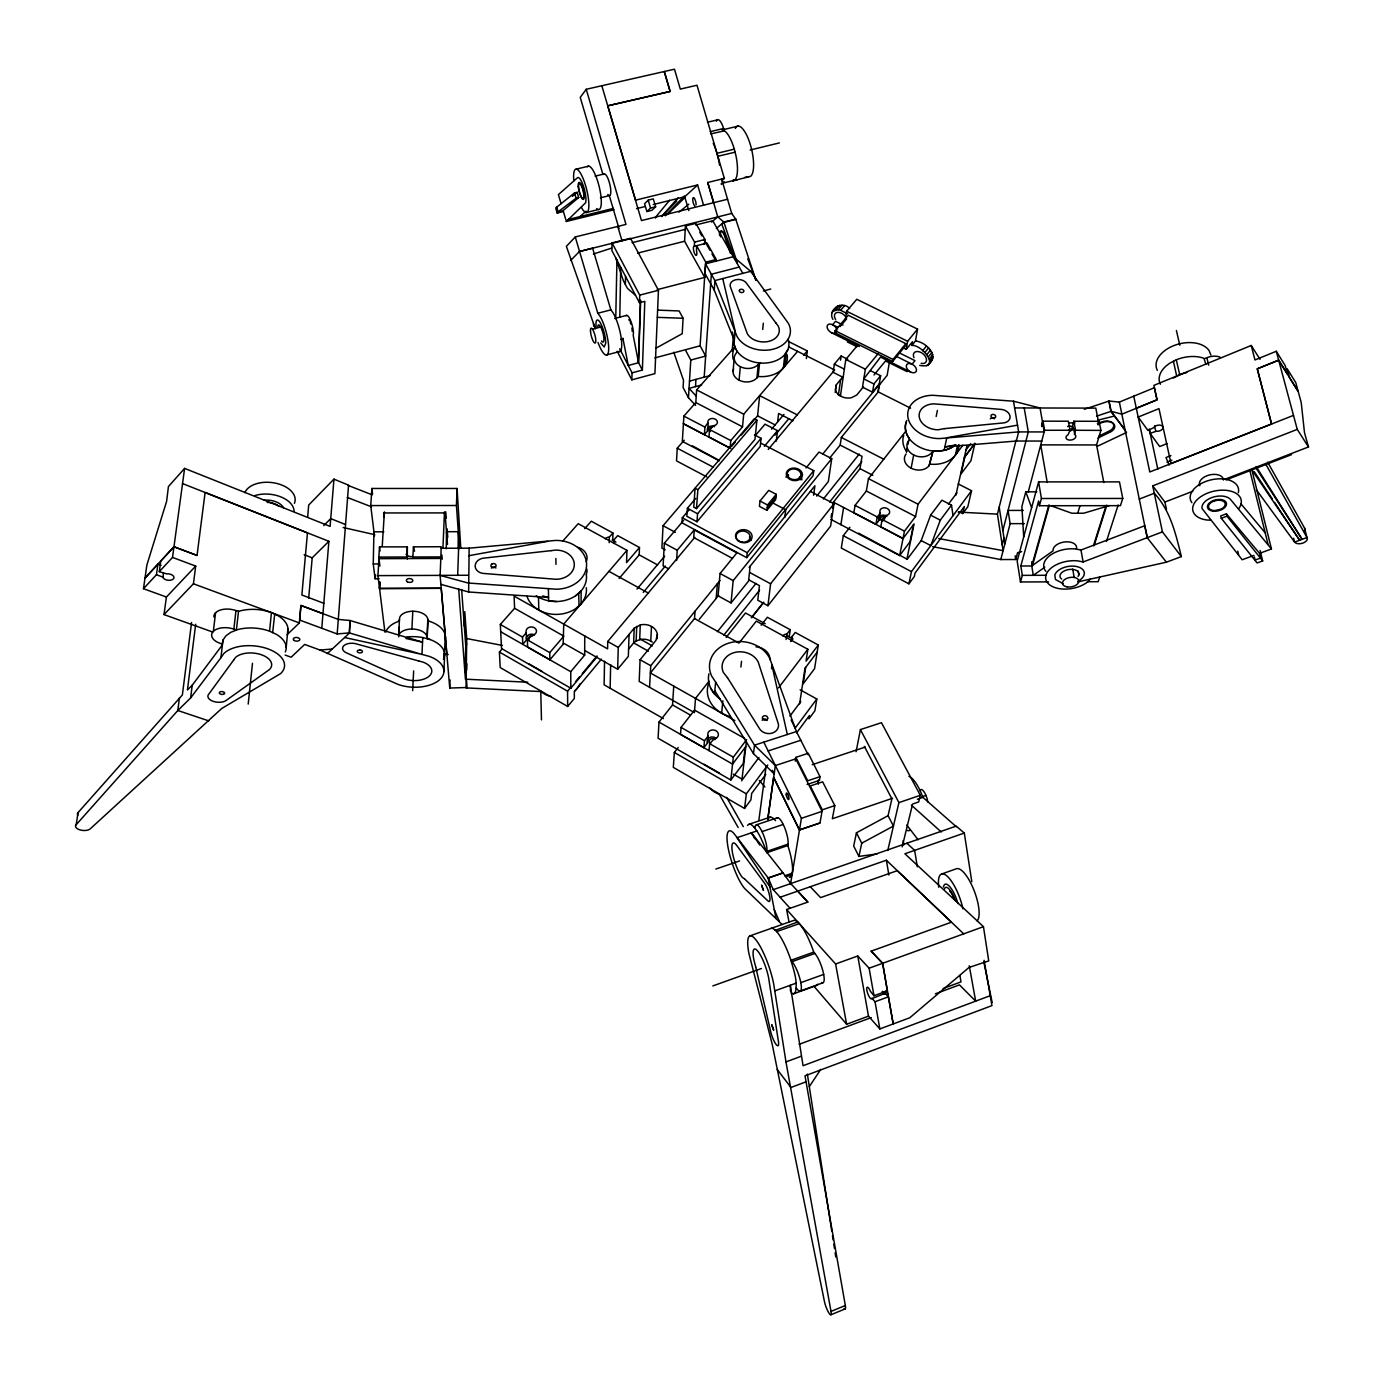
<?xml version="1.0" encoding="UTF-8"?>
<svg xmlns="http://www.w3.org/2000/svg" width="1384" height="1384" viewBox="0 0 1384 1384"><rect width="100%" height="100%" fill="white"/><g stroke="black" fill="none" stroke-linecap="round" stroke-linejoin="round"><path stroke-width="1.5" d="M578.685 593.079L579.048 606.192M527.044 596.366A30.171 24.237 -0.9 0 0 575.761 608.562L581.09 603.839L581.124 590.916L575.761 595.674M694.768 537.39L607.732 641.501L607.593 648.854L514.104 596.106L514.588 608.285L500.333 624.461L501.527 648.542L570.831 688.229L570.744 671.69L584.671 655.116L584.74 635.931M458.104 548.756L458.294 531.681L446.496 531.698L446.271 548.791M612.039 242.909L611.901 250.608L639.46 302.75L644.806 301.366L642.366 370.064L632.056 372.832L631.831 379.856L654.909 373.628L658.455 290.277L630.498 238.29L612.039 242.909L639.719 295.121L639.46 302.75M604.548 661.241L604.116 684.821L663.403 718.59M609.219 542.701L609.323 537.148L612.922 533.013L591.297 521.214L584.74 528.653M615.742 318.597L616.953 259.794M379.043 578.737L375.099 578.754L373.248 563.945L373.94 531.819L383.835 531.802M612.766 540.4L612.922 533.013M610.136 688.246L610.655 664.683M613.994 543.445L614.081 539.76L617.679 535.608L639.477 547.51L639.2 554.898L619.115 578.495M619.807 317.472L620.724 267.631M625.343 284.429L625.551 276.437M584.688 650.48L617.662 669.25L618.25 647.452L634.183 628.215L640.273 624.962A13.183 10.778 2.2 0 1 649.805 625.603L653.11 627.436A13.183 10.778 2.2 0 1 657.365 634.495L657.158 638.681M562.7 541.196L578.201 523.688L626.952 550.348L626.571 562.631L639.477 547.51M464.315 626.087L464.782 611.624L466.719 638.543L466.062 687.9L540.694 691.55L545.452 694.543A23.926 19.791 -1.6 0 0 551.247 696.498M464.92 672.399L466.218 631.675M440.752 556.922L412.899 556.991L413.418 546.87L441.185 546.732L440.821 558.444L378.991 558.669L377.918 575.623L440.112 575.381L468.034 583.01L556.403 589.221A30.656 24.393 -0.7 0 0 586.591 564.343A30.656 24.393 -0.7 0 0 555.538 540.435L469.141 548.168L468.64 591.989L548.548 597.456A30.483 24.341 -0.8 0 1 542.874 595.847M466.633 670.15L466.841 663.801M629.08 634.46L628.353 656.345L617.662 669.25M638.37 362.331L640.429 300.363M640.654 300.38L638.56 362.729L642.366 370.064M440.821 558.444L440.112 575.381L457.672 575.294L458.623 548.185M696.066 204.918L696.083 204.33A4.498 1.332 76.3 0 0 694.318 198.293A4.498 1.332 76.3 0 0 692.744 199.694A4.498 1.332 76.3 0 0 694.509 205.732L694.785 206.043M459.505 548.652L456.426 505.506L457.066 488.466L371.898 488.466L370.739 505.575L374.476 536.075M466.079 687.537L449.748 688.038L440.112 575.381M634.183 628.215L633.647 642.903L628.578 649.113M443.935 671.569L444.61 654.805M449.748 688.038L450.059 679.959M648.387 651.172L633.595 642.868L636.156 641.052L636.726 626.346M444.299 655.601L445.302 635.948A29.998 17.023 2.4 0 0 428.953 621.139L427.829 619.375A14.203 8.148 2.5 0 0 412.813 611.244A14.203 8.148 2.5 0 0 399.492 619.513L398.609 635.308M636.156 641.052L639.685 639.668L640.273 624.962M657.365 634.495L655.964 640.377L640.083 659.736L639.2 681.43L694.387 712.604L695.512 698.384L709.041 681.205M442.932 548.375L444.472 511.855M443.399 659.13A30.171 16.919 2.3 0 0 428.123 638.872L427.016 637.124L427.829 619.375M427.154 638.664L427.985 620.914M406.983 636.986A30.171 16.919 2.3 0 1 422.76 637.54L421.964 654.407L429.282 656.379A30.344 16.833 2.2 0 1 439.697 679.665A30.344 16.833 2.2 0 1 398.315 684.526L319.981 650.03L304.67 644.442L291.142 657.227L285.156 655.082M652.383 642.107L650.774 641.173L651.483 626.485M412.674 690.668L413.643 670.894M720.009 580.467L650.739 665.704L649.563 687.277M411.896 629.045L412.813 611.244M696.498 508.603L697.847 489.728L695.079 488.258L693.765 507.132L696.498 508.603L754.972 439.368L756.91 420.252L754.193 418.85L663.057 525.695L661.898 548.081L665.185 549.863M407.346 546.888L406.792 557.008L378.853 557.077L379.51 546.87L407.346 546.888L407.328 559.032M683.627 520.401L664.32 543.237L663.126 565.831L668.576 568.807M398.782 636.848L399.336 626.969M657.175 289.671L704.733 277.388L684.578 241.248L685.426 225.938L695.841 223.343L704.975 239.501L704.439 243.688A4.671 1.384 75.9 0 0 703.902 244.38M695.062 611.157L694.509 618.562L650.376 672.987L673.748 686.118L672.538 704.94L658.992 722.05L658.075 738.26L730.821 780.022L743.277 763.484L745.163 747.447M657.659 310.12L679.129 310.95L683.091 318.268L682.226 333.682L655.981 348.18M684.215 440.216L677.243 448.208L676.517 460.889L706.774 476.892M734.108 347.574L696.636 389.89L695.806 402.588L683.886 416.117L682.329 441.358L719.317 460.786M676.603 560.485L677.226 550.244L694.266 529.916L736.894 552.856L720.061 573.495L718.088 595.864M695.616 405.391L688.471 397.71L690.789 360.048L685.686 350.498M689.232 509.641L682.295 517.824L681.983 522.823L746.72 557.666L813.083 475.698L813.775 470.664L761.425 443.468M382.226 546.351L384.406 511.907M695.685 498.482L687.381 508.274L686.845 516.301L697 521.751L760.248 446.461L761.096 438.33L754.436 434.87M695.495 386.62L695.962 379.389L710.286 375.514M705.529 263.825L714.905 280.589L736.911 336.226A27.818 20.328 5.7 0 0 773.189 349.183A27.818 20.328 5.7 0 0 788.274 323.181L750.682 271.333L733.295 256.715L705.529 263.825L700.096 345.775L705.667 356.051L704.197 377.157M704.733 277.388L705.736 262.164L696.602 245.695L696.515 250.729A4.671 1.367 75.9 0 1 696.221 255.417A4.671 1.367 75.9 0 1 693.765 251.023A4.671 1.367 75.9 0 1 694.041 246.335L706.999 243.065L716.272 259.465L705.736 262.164M678.212 747.516L674.337 752.481L673.316 767.376L744.575 808.446L750.889 799.9L751.702 793.413L765.819 774.365M694.301 246.404L694.595 242.131L685.426 225.938M694.266 529.916L693.73 537.528L732.465 558.409M744.782 738.537L694.56 710.113L681.032 727.396L680.53 734.385L703.885 747.689L707.553 742.931L707.864 735.267A5.328 4.498 5.2 0 1 711.93 730.008A5.328 4.498 5.2 0 1 718.279 733.624A5.328 4.498 5.2 0 1 714.213 738.883L709.646 743.692L709.006 750.612M327.368 653.577L344.633 637.522L421.964 654.407L349.218 632.886L350.1 620.516L338.302 619.409L300.933 605.5L299.359 622.921L287.076 634.72M350.1 620.516L349.512 632.99L344.633 637.522M697 521.751L697.571 513.741L761.096 438.33M732.344 332.004L734.316 340.377L714.231 290.069L714.905 280.589L750.682 271.333M683.419 423.729L704.387 434.628L704.94 427.102L707.951 422.708A4.792 3.616 4.6 0 1 711.601 418.522A4.792 3.616 4.6 0 1 717.293 421.48A4.792 3.616 4.6 0 1 713.66 425.684L709.559 429.507L708.989 437.033L730.112 448.139L730.769 440.579L742.516 426.808L743.71 414.197L797.582 351.363L834.76 370.03M704.387 434.628L707.674 430.857L708.227 423.296M349.218 632.886L337.177 633.958L348.56 485.161L333.959 479.141L308.701 505.039L307.68 516.993M337.177 633.958L321.78 628.267L328.89 541.3L182.55 483.587L184.608 468.397L330.101 526.404L333.959 479.141M732.171 350.879L733.416 336.018M733.07 371.396L734.229 357.868M308.701 598.113L312.196 557.821L328.89 541.3M716.134 598.476L717.431 583.633M703.885 747.689L704.491 740.769L708.176 735.994M739.091 380.185L740.302 366.673A13.027 9.636 5.4 0 1 736.236 353.18L736.997 351.103M808.135 754.764L796.406 731.548L769.85 658.628A31.434 25.95 6.2 0 0 729.126 643.006A31.434 25.95 6.2 0 0 711.653 676.032L715.632 682.122L714.525 694.007L710.58 687.917M286.211 647.435L287.941 628.976M717.552 595.57L731.029 602.922L733.191 580.623L831.732 458.623L819.017 452.049L806.059 467.948M721.652 713.158L722.863 700.736M285.277 651.985A32.109 17.75 4.9 0 0 276.368 634.339L269.586 631.173L271.437 612.593A31.901 17.854 5.1 0 0 239.328 611.14L235.955 610.569A15.103 8.46 5.6 0 0 220.852 609.877A15.103 8.46 5.6 0 0 213.863 616.953M272.665 632.609L274.741 613.821M733.641 368.957A12.94 9.601 5.4 0 0 740.596 380.86A12.94 9.601 5.4 0 0 756.927 377.884L758.276 364.373L760.508 363.041M762.705 329.427L763.328 323.216M756.927 377.884L758.224 376.396L759.574 362.885M741.184 435.13L757.584 415.857L759.643 395.599L797.271 414.889M248.203 704.075L252.476 663.299M746.72 557.666L747.239 552.718L813.775 470.664M750.145 566.177L748.554 581.072L731.029 602.922M740.89 667.053L741.513 661.31M760.006 501.008L759.418 506.336L766.926 510.315L775.628 499.676L776.251 494.33L768.726 490.386L760.006 501.008L767.532 504.987L766.926 510.315M730.821 780.022L733.33 757.186L746.651 739.592M238.48 611.486L236.405 630.083L233.861 629.166A15.189 8.425 5.4 0 0 213.361 631.346L215.558 612.766M233.861 629.166L235.955 610.569M758.224 376.396L759.141 376.552A27.421 20.241 5.7 0 0 783.361 367.954L784.884 354.442L787.807 349.719M777.652 421.809L778.604 413.47L792.911 420.805M786.216 352.297L785.039 365.999M776.32 441.133L777.514 430.632L765.006 424.179L755.353 435.579M220.921 657.729L223.845 653.542A32.299 17.663 4.8 0 1 267.596 648.75A32.299 17.663 4.8 0 1 280.606 673.61L221.734 708.487L90.219 828.86A7.75 3.702 5.5 0 1 79.961 829.898A7.75 3.702 5.5 0 1 76.189 824.708L177.809 710.511L190.629 697.951L220.921 657.729L222.962 640.083L225.869 635.879L230.747 632.35L237.252 629.737A32.109 17.75 4.9 0 1 269.586 631.173M741.807 780.87L746.443 741.322M748.882 579.896L759.435 585.622L757.775 600.206L767.93 605.725L770.594 583.771L834.016 503.759L810.401 491.406M744.575 808.446L746.339 793.828L767.791 764.971M190.629 697.951L192.203 685.27L222.392 644.909M772.393 770.283L774.175 773.933L753.467 753.605L754.522 745.163L715.632 682.122M784.78 517.426L785.731 509.779L771.597 502.323M191.58 622.471L182.377 694.958L78.092 812.546L76.189 824.708M195.68 624.253L187.445 689.959L192.203 685.27M806.353 358.594L807.304 350.913L788.482 341.467M212.79 632.073L164.004 614.582L193.431 583.788L195.698 566.091L172.516 557.423L159.298 571.661L166.564 573.858A5.64 3.2 6.9 0 1 173.675 576.471A5.64 3.2 6.9 0 1 170.128 580.259A5.64 3.2 6.9 0 1 163.035 577.647L163.433 572.872M161.115 565.347L157.914 564.188L144.991 578.097L173.969 546.749L197.03 555.451L205.109 492.496L307.473 532.909L301.868 594.999L323.821 603.286M179.418 697.882L177.809 710.511L208.776 720.874M849.638 308.528C842.233 299.878 827.251 309.808 832.891 319.375M771.493 668.714L771.943 665.237L787.306 734.506L754.522 745.163L775.351 765.56L801.405 818.325L790.454 884.549M758.847 820.366L766.182 765.663M786.077 639.494L786.804 634.131L790.212 629.72L767.376 617.264L761.165 625.187M164.004 614.582L166.409 597.023L195.698 566.091M172.516 557.423L182.55 483.587M789.243 636.848L790.212 629.72M791.337 640.446L791.821 636.882L795.229 632.453L818.273 645.013L814.571 668.662L803.17 683.834L805.661 667.382M159.298 571.661L160.769 561.091L173.969 546.749L197.047 555.451M835.14 330.707L834.846 332.765L892.645 361.483L905.499 345.723L905.863 343.682L848.254 315.258L835.14 330.707L893.009 359.442L892.645 361.483M767.688 819.553L773.569 777.479L799.433 829.95L820.003 823.013L822.286 809.83L810.28 785.956L822.632 781.822L834.812 805.592L832.338 818.757L892.645 798.239M767.791 819.397L775.351 765.56L763.812 742.153M813.602 495.247L814.917 485.767L749.142 567.44M166.409 597.023L143.469 588.702L156.427 574.741L157.914 564.188M847.804 359.338L841.143 355.999L834.344 364.113L833.185 372.382L843.15 377.399M747.619 825.435A31.746 7.785 71.4 0 1 754.574 827.753L755.18 826.94A15.034 3.737 71.5 0 1 762.065 831.663A15.034 3.737 71.5 0 1 766.892 851.368L766.684 852.769L787.79 845.538L788.015 844.136A14.982 3.875 71.4 0 0 784.001 826.127A14.982 3.875 71.4 0 0 776.666 818.325M835.227 392.416L836.351 384.683L843.15 376.569M143.469 588.702L146.894 564.966L166.616 501.337L168.433 486.545L184.608 468.397M375.099 578.754L375.652 574.948M840.555 360.134L841.143 355.999M445.302 635.948L445.458 637.955M443.935 657.988L444.593 653.611M838.393 395.063L840.659 379.579M840.365 396.308L845.797 359.442L858.253 344.512M831.732 458.623L828.359 481.528L816.698 496.077M799.641 703.816L804.986 668.264L817.166 652.141M694.509 618.562L739.004 643.11L756.321 621.122L807.841 649.286L806.059 661.154L818.273 645.013M845.399 319.272L846.627 311.21L856.765 299.29L917.557 329.115L915.499 340.948L911.831 345.446C922.176 344.357 941.414 369.286 919.755 365.445M829.57 458.208L840.174 445.094L841.334 437.465L878.269 391.897L879.567 384.147L822.719 454.09M831.109 517.46L831.68 513.637M832.562 507.893L833.428 502.167L860 468.674L862.042 456.322L840.174 445.094M834.016 503.759L830.608 526.11L767.93 605.725M795.298 761.165L795.886 757.342L808.256 753.259L820.02 776.666L819.432 780.368L807.062 784.503M878.044 353.802L865.346 369.217L862.491 387.139L872.56 392.191L879.238 383.991M913.475 524.709L910.015 541.767L899.652 555.555L840.884 524.657L843.6 507.478M800.125 689.768L816.802 699.006L814.899 710.771L808.948 718.832L809.467 715.493L796.63 732.811M849.897 527.235L843.288 535.712L841.299 548.047L908.925 583.823L914.322 576.523L915.049 573.062L964.371 506.509L962.745 513.551L959.008 511.63M872.56 392.191L873.909 383.974L863.806 378.887L880.535 357.089L910.672 372.088M222.201 644.684L222.962 640.083M905.828 431.133L868.46 478.622L866.349 491.009L855.07 505.385L853.841 512.807L875.934 524.294L879.03 520.298L880.051 512.305A4.913 3.806 10.1 0 1 883.494 507.841A4.913 3.806 10.1 0 1 889.497 510.956A4.913 3.806 10.1 0 1 886.054 515.419L882.127 519.502L880.778 526.82L903.025 538.514L914.063 523.913L906.935 559.084M877.837 392.364L880.622 375.739L870.536 370.704M886.642 361.466L887.058 359.062L874.031 374.978M889.583 361.103L887.144 375.375L877.698 386.984M902.454 347.47L906.26 349.356L907.627 341.277L917.557 329.115M911.831 345.446L912.489 341.692L906.26 349.356M875.934 524.294L877.248 516.959L880.38 512.928M884.549 519.138L885.241 515.453M906.451 452.049L907.177 448.26M907.904 444.489L909.253 438.503A28.424 21.296 10.7 0 1 906.243 421.964M856.108 751.702L860.416 729.593L881.452 722.69L920.308 795.316L918.682 801.942L912.61 804.018L902.178 846.887M953.939 446.063A28.424 21.296 10.7 0 1 934.027 451.063L933.058 450.907L929.131 465.681A13.304 10.103 10.6 0 1 911.122 468.207L913.665 454.99A13.408 10.12 10.5 0 1 908.613 440.7M899.652 555.555L904.479 531.162L915.568 516.526L918.059 504.226L962.901 445.216M926.588 365.774C940.722 357.522 927.297 342.384 915.499 340.948M936.172 416.498L937.401 410.425M929.131 465.681L933.058 450.907M864.36 746.426L891.901 798.81L888.061 815.695L856.437 832.787L853.686 846.057L858.928 856.402L877.145 853.928M908.925 583.823L911.451 571.627L971.551 490.732L958.212 483.933M906.797 420.528A28.424 21.314 10.7 0 0 936.933 451.149L944.13 450.319L946.794 437.759L1017.517 425.147L1013.503 401.204L932.729 395.288A28.632 21.366 10.7 0 0 907.904 417.19A28.632 21.366 10.7 0 0 939.563 438.572L1018.641 431.912L1044.263 431.946L1040.041 407.986L1013.503 401.204M858.928 856.402L861.73 843.185L856.437 832.787M930.342 464.09L931.311 464.263A28.216 21.244 10.8 0 0 955.41 455.077L957.486 445.648M958.264 445.25L957.001 453.001M955.894 495.143L966.966 445.734M974.907 443.399L970.945 460.734L961.032 473.933L964.925 456.633L974.907 443.399L964.354 457.377M887.749 850.52L898.908 802.616L860.416 729.593M971.551 490.732L967.849 506.665L962.745 513.551M932.591 546.68L1000.77 559.551L1003.089 550.676L997.431 514.139L1016.098 440.147M955.202 445.025L944.857 446.894L1016.34 441.029L1018.641 431.912L1017.517 425.147M1002.846 530.626L1028.312 431.929L1024.212 407.951L1014.628 407.934M1002.189 544.881L1003.988 537.978M1023.312 510.402L1008.054 510.437L1010.147 523.654L1003.089 550.676L938.681 538.532M1041.581 425.839L1042.515 421.93M1041.685 426.497L1043 421.168L1068.327 421.22L1070.005 430.251L1068.119 434.697A4.965 3.079 -10.9 0 0 1066.856 439.178A4.965 3.079 -10.9 0 0 1073.673 439.195A4.965 3.079 -10.9 0 0 1074.953 434.697L1072.704 425.32L1073.863 421.238L1099.121 421.307L1100.903 430.389L1096.561 444.956L1103.826 482.532M1036.858 491.839L1025.786 491.839L1021.894 506.544L1023.693 536.888M1028.208 492.047L1044.609 430.286L1043 421.168M1000.77 559.551L1015.735 559.517L1017.569 552.7L1021.703 551.576M1020.475 581.972L1022.309 575.363L1020.821 565.987L1038.623 500.973L1039.436 505.731L1120.434 505.662L1122.77 498.448L1119.466 481.892L1038.606 481.892L1017.171 561.004L1020.475 581.972L1048.553 581.868M1039.436 505.731L1041.425 498.499L1038.606 481.892M1074.399 434.368L1075.541 430.268L1073.863 421.238M1048.864 505.022L1031.755 565.952L1033.294 575.329L1044.799 567.215M1049.366 505.385L1032.343 565.952L1031.668 561.835M1098.048 424.94L1099.121 421.307M1077.738 513.239L1079.987 505.696M1093.498 545.642L1106.197 505.333M1094.087 545.625L1106.785 505.333M871.159 951.137L882.646 963.299L893.199 1023.952L888.372 996.826L885.206 993.314L871.73 998.643A6.211 1.661 70 0 1 868.235 994.785A6.211 1.661 70 0 1 866.938 987.432A6.211 1.661 70 0 1 870.432 991.29L873.979 995.753L887.334 990.857L882.646 963.299L871.176 951.154L951.465 922.176L897.264 870.692L820.574 897.611L810.297 886.729M1106.439 541.438L1118.186 504.97M1099.813 576.747L1098.204 581.695L1087.409 581.73M885.206 993.314L885.068 993.729A6.211 1.695 69.9 0 1 882.196 991.273M787.79 845.538L788.171 846.576A31.659 8.062 71.3 0 1 792.323 873.166L791.25 876.245A31.659 8.062 71.3 0 1 789.382 877.335M858.616 533.169L907.247 559.257L921.208 540.608L930.619 515.159L941.881 500.195L951.517 505.143L953.022 515.678M951.517 505.143L940.29 520.159L930.792 545.59L921.208 540.608M836.351 384.683L835.4 389.561A11.972 8.91 8.2 0 0 839.673 395.513L842.769 397.087A11.972 8.91 8.2 0 0 851.489 397.692L856.783 395.011L863.46 386.776M955.41 455.077L958.057 450.059A28.216 21.244 10.8 0 0 958.852 444.558M835.503 308.546L836.386 306.954M735.302 128.47L736.219 126.947A26.071 8.373 76.9 0 1 750.526 145.233A26.071 8.373 76.9 0 1 750.699 176.287L732.655 180.923L734.679 180.214A26.123 8.2 76.8 0 0 735.994 155.838L734.316 149.143A26.123 8.2 76.8 0 0 724.524 130.805L710.788 133.902M783.361 367.954L786.268 363.248A27.421 20.241 5.7 0 0 787.081 354.512M809.311 1086.648L820.712 1069.434M721.618 180.802L724.351 178.398L696.982 85.237L680.305 89.095L674.475 69.2L586.228 89.285L580.242 97.382L602.888 174.332M816.802 699.006L795.125 728.192L791.129 719.939M758.934 757.515L742.551 779.417L733.312 774.123M789.918 716.099L800.8 701.532M948.403 504.243L956.967 492.808M745.838 746.547L732.568 764.089L658.992 722.05M966.032 449.887L970.738 443.676M778.483 687.917L807.841 649.286M557.181 213.015L563.132 210.576L578.668 197.566L577.111 192.341L574.533 192.964L555.676 207.981L557.181 213.015L563.409 211.493M751.391 617.679L763.432 602.421M751.772 617.524L763.778 602.334M726.15 637.401L745.509 612.991L765.248 623.769M723.676 635.325L759.591 590.138M829.673 501.977L861.817 461.547M929.581 361.259L933.197 356.743M928.162 364.736L932.799 358.664M717.448 631.692L756.045 583.356M823.359 499.018L859.291 454.004M928.404 356.778L932.02 352.263M929.304 359.079L932.937 354.546M924.944 352.47L928.577 347.955M926.917 354.529L930.55 350.014M922.644 350.775L926.277 346.26M699.231 619.375L718.694 595.31M893.009 359.442L905.863 343.682M873.909 383.974L880.622 375.739M767.532 504.987L776.251 494.33M767.238 507.651L775.94 497.012M669.631 200.23L656.016 216.683A5.969 1.661 76 0 0 655.549 218.084M601.4 659.147L574.325 691.671L574.343 698.436L567.665 706.463L500.195 667.555L499.416 652.054L502.132 648.958M768.241 449.471L834.119 370.67M567.665 706.463L567.578 691.187L571.575 686.412M575.554 681.637L579.55 676.845M582.214 673.662L597.023 655.929M570.831 688.229L596.902 657.002M563.167 644.2L563.738 624.063L626.952 550.348M764.383 446.288L777.514 430.632M643.249 592.421L665.323 566.073M775.057 435.112L788.897 418.608M1090.281 579.117L1088.775 580.934A24.047 13.823 -9.6 0 1 1057.272 588.252A24.047 13.823 -9.6 0 1 1048.017 571.246A24.047 13.823 -9.6 0 1 1077.876 560.901L1083.136 561.956L1162.439 531.889L1181.365 556.593L1166.383 562.198L1077.79 581.903M636.986 589.1L664.666 556.195M771.545 429.161L783.949 414.422M697.847 489.728L756.91 420.252M840.088 326.589L846.645 318.856M526.387 632.626L522.512 637.09L522.771 644.304L526.629 639.858L526.128 631.952A5.207 4.239 -2.1 0 1 530.418 627.021A5.207 4.239 -2.1 0 1 536.404 630.429A5.207 4.239 -2.1 0 1 532.131 635.36L527.391 639.875L527.615 647.072L549.88 659.805L563.876 643.37L584.671 655.116M731.409 446.599L735.302 442.032M832.632 311.313L838.202 309.67L841.939 305.293M838.202 309.67L840.607 310.31L844.361 305.933M549.88 659.805L549.759 652.608L563.824 636.138L514.588 608.285M803.55 355.307L807.304 350.913M831.767 312.905L837.804 305.829M835.971 309.635L839.707 305.258M692.433 445.856L718.158 459.886M661.5 216.475L678.177 197.739M1238.42 508.845L1239.216 507.945A24.739 14.394 -12.7 0 0 1226.847 490.403A24.739 14.394 -12.7 0 0 1194.703 502.6A24.739 14.394 -12.7 0 0 1207.298 520.055L1210.637 520.142M563.132 210.576L566.35 221.475L585.64 202.721A13.788 3.443 76 0 0 583.408 186.096A13.788 3.443 76 0 0 577.353 177.844L558.409 194.608L561.091 203.69M586.228 89.285L625.983 224.398L575.26 236.958L566.385 246.352L595.362 328.821M665.323 215.783L684.405 195.957M661.829 216.51L676.811 201.061M348.232 485.473L372.227 494.849M570.554 260.503L579.533 251.456L731.703 213.43L735.717 219.105L756.01 280.485L747.758 258.756M347.315 497.462L371.414 506.786M323.804 525.557L330.741 518.602L345.55 524.553M648.214 200.144L644.581 203.69L646.899 211.527L651.951 210.281L655.635 206.787L653.3 198.898L648.214 200.144L650.532 208.05L646.899 211.527M667.14 214.641L685.426 197.099M910.378 829.708L909.513 830.521A26.088 8.096 70.9 0 1 907.264 830.417M717.846 156.271L735.077 152.188M653.3 204.521L684.734 196.77L697.622 184.954L703.574 205.195M580.052 216.579L586.107 211.129M721.237 184.245L724.161 181.65M603.649 174.505L604.289 173.934A11.141 2.906 76.2 0 1 608.545 180.006A11.141 2.906 76.2 0 1 610.811 191.978L610.655 193.829A11.141 2.906 76.2 0 1 607.818 194.452M572.457 196.286L577.111 192.341M791.06 993.055L793.586 993.816L795.35 992.345C798.084 981.221 793.551 969.821 790.575 959.181A34.6 8.235 70.8 0 0 776.701 931.605L773.656 928.889A34.6 8.235 70.8 0 0 771.217 928.37M711.549 222.08L717.777 216.907L707.691 182.498L724.351 178.398M678.973 212.15L688.799 204.192M578.668 197.566L576.107 198.189L558.167 211.787L556.645 206.718M977.052 920.827L977.536 920.481A28.251 9.1 69.8 0 0 973.696 889.531A28.251 9.1 69.8 0 0 956.569 868.702L941.691 873.979M861.73 843.185L893.459 826.04L888.061 815.695M1205.914 364.252L1203.907 358.3A28.147 17.681 -13.9 0 0 1176.296 359.805L1169.982 363.092A28.147 17.681 -13.9 0 0 1160.415 384.216M1173.372 378.057L1179.722 374.787A28.303 17.629 -13.7 0 1 1186.815 372.555M1099.086 436.029L1108.532 431.375A8.858 5.501 -11.7 0 0 1113.03 423.452A8.858 5.501 -11.7 0 0 1101.491 422.034L1097.426 423.366M1097.823 438.088L1111.196 431.618A9.446 5.882 -11.7 0 0 1114.085 424.248A9.446 5.882 -11.7 0 0 1104.207 421.895L1097.893 423.85M1097.477 446.236L1126.524 432.465M1204.582 358.646L1206.865 357.712A13.286 8.339 -14.5 0 1 1219.823 357.003M1084.295 409.301L1109.086 401.031L1119.362 402.087L1154.377 387.728L1157.041 399.855L1121.853 414.197L1111.162 411.308L1096.526 416.169M831.005 1311.409L785.974 1061.909L773.656 983.782A34.704 7.923 70.9 0 0 755.526 939.373A34.704 7.923 70.9 0 0 749.003 953.87L772.203 1044.245L824.483 1301.704A8.84 1.747 69.4 0 0 829.068 1313.278A8.84 1.747 69.4 0 0 831.005 1311.409L845.33 1305.51L805.004 1075.818L991.947 1005.614L984.093 960.306M830.988 1314.748L845.278 1308.866M1260.011 359.338L1251.223 345.481L1153.893 385.375L1157.041 399.786L1136.299 408.228M1276.29 351.276L1278.678 360.169L1287.535 374.355L1285.165 365.566L1276.29 351.276L1254.977 359.961L1251.223 345.481M1149.325 429.836L1150.069 433.33L1156.384 431.254A4.844 2.976 -12.7 0 0 1162.612 428.746A4.844 2.976 -12.7 0 0 1160 425.147A4.844 2.976 -12.7 0 0 1153.772 427.656L1147.941 430.441L1138.167 417.051L1158.979 408.626L1171.002 463.536L1271.55 424.006L1257.277 368.836L1278.66 360.169L1298.192 391.482L1289.473 377.451L1287.103 368.663L1295.805 382.659L1301.219 402.571L1304.489 432.69L1308.486 446.963L1224.823 479.297M1167.144 443.572L1159.671 446.53L1150.069 433.33M1170.933 455.613L1165.985 457.568L1169.151 465.076M1166.971 462.118L1171.937 460.163M1293.486 415.39L1149.775 471.961L1133.755 396.187M1162.439 531.889L1152.716 485.871L1297.258 429.386L1308.486 446.963M1139.291 499.088L1154.273 493.258C1170.414 510.558 1175.864 534.224 1181.365 556.593M1152.716 485.871L1164.896 502.046L1192.818 491.251M1226.12 479.885L1291.531 454.644M1045.889 571.35A23.96 13.875 -9.7 0 1 1049.989 555.468A23.96 13.875 -9.7 0 1 1075.731 548.981L1080.973 550.036L1144.758 525.73L1147.457 537.995M1108.809 401.135L1110.885 411.429L1123.376 427.76L1111.162 411.308L1109.086 401.031M806.145 1081.769L790.973 1087.478L777.202 1069.503M990.408 995.632L803.066 1065.715L790.281 985.27A34.635 8.148 70.8 0 1 790.368 990.84M785.974 1061.909L801.232 1056.234M797.72 891.123L807.858 902.074L786.631 909.513L835.607 963.991L857.769 955.981L868.495 1016.15L879.843 1028.935L909.79 1017.759L969.025 967.451L988.73 960.894L983.453 926.674L904.894 853.772L964.302 833.047L971.81 881.694M1253.991 555.382L1242.175 559.759L1202.056 508.533A15.259 8.875 -12.7 0 1 1213.37 497.064A15.259 8.875 -12.7 0 1 1230.981 500.005L1271.446 548.964L1259.561 553.375L1226.397 513.845L1220.723 515.921L1221.276 518.291L1257.104 562.942L1262.675 560.952L1260.115 550.486M814.484 986.896L846.627 1024.246L868.495 1016.15M943.127 988.505L960.963 981.896L959.942 975.495M799.104 1044.332L871.263 1017.586M935.394 993.799L959.458 984.872L975.668 1001.134L969.267 965.773M1221.276 518.291L1226.951 516.197L1262.675 560.952M871.868 998.227L875.034 1001.739L888.372 996.826M800.056 991.117L822.788 982.848M793.586 993.816L816.058 985.65A34.496 8.563 70.7 0 0 817.892 984.162M857.769 955.981L869.117 968.212L983.453 926.674M774.711 990.909L796.163 983.142M796.215 987.986L797.357 989.352A16.452 3.962 70.6 0 0 800.817 982.657L823.688 974.423M712.846 985.91L761.459 968.506M821.542 982.502A16.4 4.117 70.5 0 0 823.29 972.519A16.4 4.117 70.5 0 0 814.865 953.455L813.688 952.14L790.921 960.306L792.063 961.638A16.452 3.962 70.6 0 1 800.817 982.657M792.063 961.638L814.865 953.455M775.317 930.359L797.789 921.934M776.701 931.605L799.312 923.612A34.496 8.563 70.7 0 1 813.359 951.016L813.688 952.14M750.024 935.844L793.672 920.446A34.496 8.563 70.7 0 1 796.181 920.931L799.312 923.612M782.081 924.46L744.505 888.338A31.832 7.491 71.5 0 1 728.209 848.254A31.832 7.491 71.5 0 1 733.952 833.479L768.293 878.079L773.241 889.653L780.109 897.264L886.365 860.225L963.714 933.854M784.711 875.795L792.323 873.166M786.129 876.539L792.029 874.965M773.241 889.653L956.188 826.11L964.302 833.047M807.789 902.091L790.731 883.58L782.998 872.802L768.172 877.923L775.974 918.474M768.293 878.079L783.136 872.958M794.9 759.141L795.783 758.847L822.096 811.335L801.405 818.325M819.933 822.978L799.433 829.95L773.691 777.41M898.908 802.616L920.308 795.316M921.9 796.786L925.965 795.402M917.402 799.26L922.903 797.374L956.292 826.715M766.892 851.368L788.015 844.136M715.839 869.048L739.575 860.952M822.286 809.83L834.812 805.592M762.048 831.611L783.223 824.449M749.315 824.172L770.161 817.148M756.46 824.812L777.531 817.702M766.338 851.592A31.746 7.785 71.4 0 0 756.875 830.954L737.032 837.683L769.885 886.833M775.351 765.56L794.554 759.262M820.02 776.666L807.685 780.784L795.886 757.342M812.2 764.677L865.277 747.083M768.155 750.941L800.817 740.267M593.373 254.05L611.59 248.134M787.306 734.506L796.406 731.548M1109.086 505.679L1083.689 513.222L1071.787 513.239L1050.837 505.714M701.636 384.96L689.042 388.385L696.221 396.083M689.491 381.154L695.962 379.389M654.84 357.92L700.166 345.792M690.789 360.048L705.667 356.051L711.359 274.24L739.212 267.06L742.81 273.375M607.109 354.823L620.084 351.398M763.414 290.951L770.767 289.014M614.686 318.476L626.762 315.327M592.49 329.184L600.587 327.057M639.719 295.121L658.455 290.277M575.26 236.958L597.802 313.251L610.846 309.878L612.749 312.334A22.3 5.588 75.1 0 1 621.122 337.54A22.3 5.588 75.1 0 1 618.613 351.571M694.595 242.131L704.975 239.501M637.54 253.116L684.578 241.248M579.412 251.577L592.629 248.186L610.846 309.878M695.685 225.004L712.743 220.731L739.212 267.06M632.125 242.684L685.616 229.294M735.717 219.105L723.849 222.08L716.376 228.516M735.786 219.381L723.936 222.357L721.791 224.104L735.163 259.811M1097.599 420.234L1114.328 416.065M727.552 199.261L641.467 220.575L601.832 85.739M566.35 221.475L614.012 209.745M636.553 208.655L644.927 206.579M650.532 208.05L655.635 206.787M697.622 184.954L635.55 200.161L607.766 105.859L670.133 91.448L664.285 71.535L670.133 91.448L607.732 105.807M586.072 212.565L598.407 209.538M568.097 219.52L613.458 208.379M721.358 183.501L734.679 180.214M600.414 197.808L609.583 195.576M713.244 143.348A26.192 8.027 76.7 0 1 716.981 153.33L734.316 149.143M750.145 150.008L779.348 142.933M576.298 169.107L588.719 166.149M595.085 176.149L604.289 173.934M710.148 131.688L723.572 128.487L724.213 130.684M722.154 129.923L738.26 126.082M707.449 122.259L716.998 119.993M468.899 555.693L547.683 541.369M744.713 177.377L748.623 176.996M732.793 180.249L737.049 179.851M319.981 650.03L332.212 649.061M786.804 634.131L785.939 634.166A5.155 4.204 7.9 0 0 782.773 635.913M609.323 537.148L608.476 537.182A5.017 3.979 1.2 0 0 605.275 538.826M527.788 682.226L465.422 679.181L458.658 588.581M997.431 514.139L958.178 512.08M446.721 652.798L441.254 588.287L379.51 588.477L377.918 575.623M441.254 548.254L469.141 548.168M373.248 563.945L379.199 563.928M1020.821 565.987L1031.755 565.952L1053.051 550.867A11.92 6.972 -9.7 0 1 1065.403 541.871A11.92 6.972 -9.7 0 1 1076.406 548.964M457.672 575.294L468.276 575.242M1022.309 575.363L1046.235 575.277M441.254 588.287L379.545 588.511L379.908 582.145L379.545 588.511L384.925 632.125M1010.147 523.654L1024.333 523.636M1044.609 430.286L1070.005 430.251M1041.425 498.499L1122.77 498.448M370.739 505.575L456.426 505.506M1024.212 407.951L1095.799 408.124L1098.706 422.95M1068.534 422.881L1075.005 422.898M1016.34 441.029L1041.823 441.063M1096.561 444.956L1040.716 444.869L1047.238 482.514M1075.541 430.268L1100.903 430.389M657.296 317.351L683.091 318.268M556.576 601.521L548.618 600.812L548.393 588.511M466.719 638.543L502.375 645.446M405.893 638.474L422.535 642.159L350.394 620.62M343.18 527.512L374.735 534.674M444.281 653.559L448.226 654.563M1063.085 583.581L1055.456 579.498L1054.816 575.087A15.034 8.65 -9.6 0 1 1077.565 566.748A15.034 8.65 -9.6 0 1 1077.859 581.245M422.76 637.54L430.043 639.512M440.89 584.377L468.64 591.989M222.305 644.096L219.779 643.197A15.189 8.425 5.4 0 1 213.361 631.346M193.431 583.788L299.359 622.921M156.427 574.741L162.845 577.093M321.78 628.267L299.636 620.067L300.933 605.431L322.974 613.666M304.169 554.707L312.196 557.821M414.577 551.213L413.418 546.87M271.437 612.593L278.184 615.793A31.901 17.854 5.1 0 1 287.561 632.056M710.701 743.641L710.563 743.571A3.235 2.733 5.2 0 1 710.078 739.454A3.235 2.733 5.2 0 1 714.94 739.713M846.627 311.21L907.627 341.277M840.607 310.31L847.665 313.787M843.064 324.998L835.538 321.278L832.58 324.738L838.185 327.506M899.756 353.093L914.98 360.636L912.125 364.182A5.865 3.737 38.8 0 0 906.641 367.919A5.865 3.737 38.8 0 0 915.429 372.296A5.865 3.737 38.8 0 0 912.143 364.2L896.988 356.674M831.49 332.714L859.326 346.554M847.319 341.9L856.956 346.692M885.881 361.086L907.074 371.621M845.797 359.442L865.346 369.217M834.344 364.113L844.361 369.147M788.655 346.882L797.582 351.363M878.269 391.897L910.603 408.193M841.334 437.465L883.753 459.194M757.584 415.857L775.386 425.044M860 468.674L872.871 475.3M696.636 389.89L743.71 414.197M868.46 478.622L918.059 504.226M930.619 515.159L940.29 520.159M695.806 402.588L742.516 426.808M866.349 491.009L915.568 516.526M683.886 416.117L704.94 427.102M709.559 429.507L730.769 440.579M855.07 505.385L877.248 516.959M882.127 519.502L904.479 531.162M683.402 423.746L730.873 448.554M833.428 502.167L903.008 538.549M830.815 519.363L840.884 524.657M677.243 448.208L713.452 467.29M843.288 535.712L911.451 571.627M687.381 508.274L697.571 513.741M650.774 641.173L649.131 640.29A13.061 10.726 2.2 0 0 639.685 639.668M682.295 517.824L747.239 552.718M663.057 525.695L675.357 532.338M750.18 572.751L770.594 583.771M664.32 543.237L677.226 550.244M720.061 573.495L733.191 580.623M612.109 540.071L615.915 542.13M638.681 554.586L657.642 564.949M787.496 635.931L793.067 638.976M608.943 571.35L648.508 593.182M639.892 638.924L652.366 645.913M640.083 659.736L650.739 665.704M673.748 686.118L734.835 720.58M607.732 641.501L618.25 647.452M672.538 704.94L690.443 715.096M500.333 624.461L522.512 637.09M527.391 639.875L549.759 652.608M681.032 727.396L704.491 740.769M709.646 743.692L733.33 757.186M500.697 631.744L570.744 671.69M529.19 664.009L541.974 671.344M704.024 764.245L719.472 773.102M499.416 652.054L567.578 691.187M674.337 752.481L746.339 793.828M819.432 780.368L819.068 780.074A5.605 1.574 71.5 0 0 818.359 784.174M717.777 216.907L723.849 222.08L737.413 263.168M635.533 295.311L627.385 288.287L623.319 280.589L615.707 257.805M911.381 805.142L941.224 831.957M906.849 843.254L914.634 850.364L917.332 866.782M885.483 991.117L887.957 993.799M780.109 897.264L790.091 908.302M759.332 780.455L764.902 787.046M1241.067 503.966L1265.201 532.84L1267.952 543.998M754.73 838.617A31.78 7.699 71.4 0 0 751.443 832.805L782.998 872.802M1166.383 562.198L1147.215 537.684L1119.362 402.087M906.797 825.054L918.059 839.725M774.261 909.582L779.33 921.329M597.802 313.251L599.67 315.725A22.334 5.467 75.1 0 1 608.649 350.065A22.334 5.467 75.1 0 1 598.009 342.488M753.744 826.802L756.892 830.971M1123.099 427.864L1125.832 431.531M1256.361 489.798L1294.628 542.096A6.678 3.737 -13.5 0 0 1303.001 543.047A6.678 3.737 -13.5 0 0 1306.98 537.528L1304.472 527.909L1267.675 462.204M1176.677 376.033L1173.424 361.293M751.443 832.805L759.747 845.019M1251.638 469.539L1299.645 540.244L1274.595 502.392M1254.319 471.754L1272.207 498.794M1255.928 467.896L1302.119 539.327L1256.153 466.546M714.836 690.754L753.467 753.605M600.708 342.99L604.202 347.021L605.725 343.145A13.961 3.408 75.1 0 0 600.345 322.818A13.961 3.408 75.1 0 0 596.106 326.745M726.617 797.34L743.312 826.663M738.156 827.511L719.49 794.641L714.179 791.856A24.48 20.95 6.3 0 1 709.663 787.807M699.75 232.218L701.792 235.834M703.833 239.449L709.94 250.279M711.981 253.895L716.064 261.126M1265.945 464.488L1306.98 537.528L1294.628 542.096L1293.642 538.255M714.231 290.069L704.889 273.323M581.401 207.306L582.491 209.278A22.352 5.571 76 0 0 588.771 202.289A22.352 5.571 76 0 0 579.931 172.308A22.352 5.571 76 0 0 573.72 179.574L573.876 180.82M688.471 397.71L683.091 387.485L683.506 380.323L673.766 352.228M619.703 348.785L632.056 372.832M617.195 351.242L631.831 379.856M879.03 520.298L878.719 519.675A4.896 3.806 10.1 0 1 880.985 515.523A4.896 3.806 10.1 0 1 886.85 516.526M799.433 477.048L800.281 479.781M707.674 430.857L707.397 430.286A4.758 3.616 4.6 0 1 709.317 426.601A4.758 3.616 4.6 0 1 714.611 426.704M791.821 636.882L792.132 637.557A5.155 4.204 7.9 0 1 790.697 641.536M707.553 742.931L707.241 742.205A5.311 4.498 5.2 0 1 716.341 738.451M614.081 539.76L614.34 540.383A5.017 3.979 1.2 0 1 613.562 543.358M1210.896 355.031L1209.149 350.706A27.991 17.732 -14 0 0 1174.341 345.412A27.991 17.732 -14 0 0 1157.353 370.358M922.903 797.374L920.481 791.389A26.037 8.252 70.8 0 0 908.873 776.372M526.629 639.858L526.37 639.183A5.19 4.221 -2.2 0 1 528.74 634.858A5.19 4.221 -2.2 0 1 534.501 634.927M1025.786 491.839L1031.616 507.634M735.804 349.149L734.022 343.907L735.112 330.984L722.742 278.565M730.406 253.289L724.403 235.557A8.875 2.716 76.1 0 0 721.012 230.99A8.875 2.716 76.1 0 0 719.472 235.072M726.427 239.657L729.818 249.847M574.533 192.964L576.107 198.189M707.76 182.463L713.694 202.669M684.734 196.77L688.817 210.61M609.583 196.528L619.011 228.585M617.766 226.44L622.022 240.851M721.652 179.072L731.703 213.43M1297.258 429.386L1278.66 360.169L1257.26 368.836L1271.55 424.006M716.981 153.33L718.659 160.042A26.192 8.027 76.7 0 1 719.542 165.077M1252.001 470.335L1271.446 548.964M1249.717 470.024L1265.201 532.84M1259.561 553.375L1260.686 558.046L1255.115 560.036L1254.371 556.939M1206.865 357.712L1208.682 365.186M1237.746 551.143L1238.611 554.863M1226.397 513.845L1226.951 516.197M1176.4 330.517L1179.825 345.273M1176.296 359.805L1179.722 374.787M1154.55 425.839L1155.675 431.099M983.73 961.62L992.172 1002.518M1149.239 429.04L1157.837 469.193M1164.896 502.046L1166.47 509.416M786.631 909.513L789.001 921.952M835.607 963.991L846.627 1024.246M1080.973 550.036L1083.136 561.956M1078.119 571.038L1078.828 574.983M1072.704 569.066L1074.174 577.422M869.117 968.212L873.979 995.753M875.034 1001.739L879.843 1028.935M903.129 840.745L903.856 844.897M886.365 860.225L888.891 874.982M1015.129 555.763L1015.735 559.517M999.196 507.167L1004.888 543.791M807.356 1074.071L831.819 1231.449M832.476 1235.704L833.133 1239.96M833.791 1244.216L834.466 1248.489M835.123 1252.745L835.78 1257.001M378.853 557.077L379.891 566.039M379.51 546.87L380.012 551.022M371.898 488.466L372.573 494.053M593.442 323.562L593.736 326.105M384.164 517.443L383.645 512.962L445.008 512.91L447.499 544.431M399.492 619.513L398.73 621.278A29.998 17.023 2.4 0 0 385.928 631.848M441.877 555.036L442.223 559.188M445.752 511.769L446.253 518.17M447.101 528.809L447.759 537.338M466.443 679.146L467.083 687.848M466.01 637.989L466.512 644.84M461.633 589.532L465.768 646.068M457.066 488.466L460.751 547.856M538.497 597.127L538.808 610.05M540.763 690.841L541.473 719.905M555.884 558.409L555.97 564.378M580 683.8A23.926 19.791 -1.6 0 1 574.464 691.118M586.384 574.775A30.431 24.324 -0.8 0 1 570.052 598.753A30.431 24.324 -0.8 0 1 536.231 595.726M491.424 568.097A2.578 2.041 -2.9 0 1 491.839 567.665L492.375 567.336A2.578 2.041 -2.9 0 1 494.953 567.284L495.489 567.596A2.578 2.041 -2.9 0 1 495.887 568.028M920.014 790.8A8.961 2.889 70.8 0 1 923.976 791.683A8.961 2.889 70.8 0 1 927.764 801.907M77.85 815.384A7.716 3.72 5.6 0 1 78.092 812.546M244.899 492.669A25.569 15.466 6.2 0 1 275.71 483.206A25.569 15.466 6.2 0 1 294.411 503.343M255.071 495.524A25.673 15.432 6 0 1 280.796 496.873A25.673 15.432 6 0 1 294.065 511.111M264.05 500.247A15.847 9.515 6 0 1 283.668 508.084M267.181 502.392A12.837 7.716 6 0 1 278.945 506.302M755.975 646.83A14.497 11.937 6.7 0 1 769.954 659.666M729.022 716.255A30.915 25.742 6.2 0 1 708.798 683.125M720.216 699.076A31.175 25.846 6.2 0 1 708.919 673.8M577.716 547.268A14.134 11.245 -0.1 0 1 586.245 561.627M586.314 587.75A30.171 24.237 -0.9 0 1 581.09 603.839M586.764 568.859A14.03 11.193 -0.2 0 1 586.176 574.637M845.33 1305.51A8.823 1.799 69.3 0 1 844.136 1308.434M949.701 891.158A11.107 3.495 69.9 0 1 954.614 899.877M938.733 887.282A28.32 8.927 69.9 0 1 947.123 876.141A28.32 8.927 69.9 0 1 962.935 908.838M943.438 887.092A17.473 5.501 69.9 0 1 949.787 886.694A17.473 5.501 69.9 0 1 957.884 903.544M944.407 889.099A14.151 4.463 69.9 0 1 949.13 889.099A14.151 4.463 69.9 0 1 955.271 900.724M883.961 991.688A3.789 1.038 69.9 0 1 883.649 991.619M768.38 818.428A31.659 8.062 71.3 0 1 775.559 820.677M762.169 720.268A2.664 2.249 7.6 0 1 765.663 719.196L766.269 719.524A2.664 2.249 7.6 0 1 767.099 720.476M412.726 556.524A5.294 3.166 3 0 1 406.048 554.309M398.73 635.169A14.29 8.096 2.4 0 1 413.764 629.097A14.29 8.096 2.4 0 1 427.016 637.124M1061.632 579.066A9.619 5.536 -9.6 0 1 1062.774 571.782A9.619 5.536 -9.6 0 1 1075.005 569.845A9.619 5.536 -9.6 0 1 1078.049 576.453M1199.859 485.749A12.266 7.249 -12.9 0 1 1199.34 483.933L1199.668 481.978A12.266 7.249 -12.9 0 1 1209.512 474.937A12.266 7.249 -12.9 0 1 1221.709 476.598L1222.989 478.172A12.266 7.249 -12.9 0 1 1223.473 480.006M1073.638 428.729A4.948 3.097 -11 0 1 1069.607 430.96M990.321 418.85A2.387 1.782 12.1 0 1 994.387 418.816M1067.618 426.549A3.01 1.886 -11.1 0 1 1072.219 427.189A3.01 1.886 -11.1 0 1 1068.759 429.87M955.842 444.523A28.424 21.314 10.7 0 1 944.13 450.319M911.122 468.207A13.304 10.103 10.6 0 1 906.105 453.935M931.83 452.482A13.408 10.12 10.5 0 1 913.699 455.007M906.728 451.738A28.216 21.244 10.8 0 1 903.752 435.251M1191.884 502.669A24.635 14.428 -12.8 0 1 1211.657 479.729A24.635 14.428 -12.8 0 1 1238.317 492.721M1304.472 527.909A6.66 3.754 -13.5 0 1 1304.212 530.885M716.307 121.204A12.266 3.841 77 0 1 723.572 128.487M720.528 236.854A8.339 2.543 76 0 1 721.877 231.232A8.339 2.543 76 0 1 725.752 237.615M597.715 327.385A8.927 2.18 75.1 0 1 600.639 326.901A8.927 2.18 75.1 0 1 603.926 338.509A8.927 2.18 75.1 0 1 601.573 340.966M788.171 339.201A27.628 20.276 5.7 0 1 762.688 363.127A27.628 20.276 5.7 0 1 734.108 338.613M626.104 315.708A11.124 2.872 75.1 0 1 631.156 321.988A11.124 2.872 75.1 0 1 633.215 335.464L638.56 362.729L628.284 365.48L622.869 338.198L622.437 339.253A11.141 2.82 75.1 0 1 620.914 339.218M628.855 319.669A7.664 1.972 75.1 0 1 629.582 320.846M630.274 322.385A7.664 1.972 75.1 0 1 630.931 324.185M631.883 328.043A7.664 1.972 75.1 0 1 632.177 331.382M587.352 166.789A22.317 5.692 76.1 0 1 599.601 188.414A22.317 5.692 76.1 0 1 596.694 208.603M758.276 364.373A13.027 9.636 5.4 0 1 740.319 366.691M733.33 359.563A27.421 20.241 5.7 0 1 733.901 349.097M882.646 521.214A2.993 2.318 10.2 0 1 880.657 517.945A2.993 2.318 10.2 0 1 884.878 517.097M529.172 640.187A3.166 2.578 -2.2 0 1 532.459 635.948M710.459 431.479A2.906 2.197 4.6 0 1 712.154 427.483M749.384 536.94A8.304 6.557 5.8 0 1 751.391 540.002M785.991 477.221A8.114 6.263 7.1 0 1 788.171 474.556M800.834 476.719A8.114 6.263 7.1 0 1 801.82 479.919M835.607 319.445A7.422 4.706 40.9 0 1 834.466 316.348L834.535 314.947A7.422 4.706 40.9 0 1 839.448 312.507A7.422 4.706 40.9 0 1 846.091 317.351M921.104 363.352A7.508 4.827 38.8 0 0 926.138 361.691L926.519 360.428A7.508 4.827 38.8 0 0 921.363 352.661A7.508 4.827 38.8 0 0 913.769 353.353L913.405 354.615A7.508 4.827 38.8 0 0 914.011 357.643M836.057 332.852A5.795 3.65 40.8 0 1 828.151 329.79A5.795 3.65 40.8 0 1 830.054 324.046A5.795 3.65 40.8 0 1 836.974 330.084M787.548 476.252A6.885 5.311 7.1 0 1 788.672 475.214M233.619 660.116L208.984 693.868A10.086 5.363 5 0 0 213.274 701.377A10.086 5.363 5 0 0 226.82 699.958L269.344 669.631A19.324 10.57 4.8 0 0 261.524 654.788A19.324 10.57 4.8 0 0 235.367 657.625L233.619 660.116M761.581 885.379L763.466 890.448L761.702 885.241M771.701 1024.904L773.691 1030.267L771.839 1024.8M767.705 718.365L767.514 718.936A2.682 2.249 7.6 0 1 764.02 720.009A2.682 2.249 7.6 0 1 762.584 716.998A2.682 2.249 7.6 0 1 766.096 715.926L766.684 716.255A2.682 2.249 7.6 0 1 767.705 718.365M739.488 290.173L739.333 290.571A2.301 1.661 5.1 0 0 740.181 292.162L740.699 292.405A2.301 1.661 5.1 0 0 743.71 291.643A2.301 1.661 5.1 0 0 742.499 289.429A2.301 1.661 5.1 0 0 739.488 290.173M995.234 417.484L994.802 417.778A2.405 1.782 12.1 0 1 992.432 417.795L991.896 417.518A2.405 1.782 12.1 0 1 991.446 414.958A2.405 1.782 12.1 0 1 994.767 414.923A2.405 1.782 12.1 0 1 995.234 417.484M492.185 563.859L491.649 564.188A2.578 2.059 -2.9 0 0 491.649 567.094A2.578 2.059 -2.9 0 0 495.299 567.042A2.578 2.059 -2.9 0 0 495.316 564.136L494.78 563.824A2.578 2.059 -2.9 0 0 492.185 563.859M1214.477 500.904L1212.471 501.735A8.529 4.965 -12.7 0 0 1208.578 507.392A8.529 4.965 -12.7 0 0 1214.892 510.575L1221.207 509.053A8.529 4.965 -12.7 0 0 1224.529 502.219A8.529 4.965 -12.7 0 0 1214.477 500.904M944.338 428.642L938.162 429.767A17.144 12.785 10.7 0 1 919.236 416.982A17.144 12.785 10.7 0 1 934.079 403.868L999.871 409.301A9.082 6.73 12.3 0 1 1010.009 416.082A9.082 6.73 12.3 0 1 1002.345 423.02L944.338 428.642M551.161 550.642L485.006 557.994A9.792 7.768 -3.1 0 0 475.144 565.935A9.792 7.768 -3.1 0 0 484.902 573.547L556.23 579.291A18.355 14.601 -0.7 0 0 574.308 564.413A18.355 14.601 -0.7 0 0 555.711 550.088L551.161 550.642M223.412 694.301L222.772 694.422A2.664 1.419 5 0 1 219.45 693.28A2.664 1.419 5 0 1 221.198 691.602A2.664 1.419 5 0 1 224.519 692.744L224.64 693.107A2.664 1.419 5 0 1 223.412 694.301M359.823 649.978L359.148 649.996A2.595 1.453 3.2 0 0 357.349 651.708A2.595 1.453 3.2 0 0 360.532 652.85A2.595 1.453 3.2 0 0 362.331 651.137L362.072 650.774A2.595 1.453 3.2 0 0 359.823 649.978M418.764 660.981L357.245 644.148A9.844 5.501 3.3 0 0 343.82 645.705A9.844 5.501 3.3 0 0 347.574 653.369L404.439 678.956A18.165 10.069 2.2 0 0 429.265 676.067A18.165 10.069 2.2 0 0 422.985 662.106L418.764 660.981M793.205 479.504L792.098 479.314A6.903 5.328 7.1 0 1 788.153 471.235A6.903 5.328 7.1 0 1 799.018 470.854L800.073 472.031A6.903 5.328 7.1 0 1 799.935 477.359A6.903 5.328 7.1 0 1 793.88 479.625L793.205 479.504M742.101 542.096L740.994 541.905A7.076 5.588 5.8 0 1 737.084 533.446A7.076 5.588 5.8 0 1 748.242 533.03L749.315 534.259A7.076 5.588 5.8 0 1 749.055 539.829A7.076 5.588 5.8 0 1 742.81 542.217L742.101 542.096M744.678 879.03L742.395 877.421A19.047 4.481 71.5 0 1 732.603 853.392A19.047 4.481 71.5 0 1 736.08 844.586L764.176 882.663A10.449 2.526 71.2 0 1 769.642 895.95A10.449 2.526 71.2 0 1 767.532 900.534L744.678 879.03M775.87 322.939L746.824 283.72A8.702 6.245 5 0 0 735.544 279.776A8.702 6.245 5 0 0 730.717 287.716L747.274 333.596A16.643 12.162 5.7 0 0 768.968 341.312A16.643 12.162 5.7 0 0 778.033 325.776L775.87 322.939M727.482 677.658L723.399 672.503A18.805 15.535 6.2 0 1 733.849 652.694A18.805 15.535 6.2 0 1 758.242 662.106L777.773 722.102A10.172 8.546 7.8 0 1 772.272 733.087A10.172 8.546 7.8 0 1 759.02 727.88L727.482 677.658M581.176 196.58L579.325 191.424A7.699 1.92 76.1 0 1 579.117 183.622A7.699 1.92 76.1 0 1 582.508 188.622L583.062 190.542A7.699 1.92 76.1 0 1 583.615 197.722A7.699 1.92 76.1 0 1 581.176 196.58M755.716 966.966L753.847 959.752A20.777 4.74 70.9 0 1 757.757 951.102A20.777 4.74 70.9 0 1 768.587 977.64L778.258 1040.457A10.951 2.439 70.5 0 1 776.13 1044.522A10.951 2.439 70.5 0 1 770.421 1030.492L755.716 966.966M407.415 581.834A3.252 1.92 2.8 0 0 412.761 580.969A3.252 1.92 2.8 0 0 408.54 578.633A3.252 1.92 2.8 0 0 407.415 581.834M294.256 640.498A3.287 1.834 4.3 0 0 299.723 639.927A3.287 1.834 4.3 0 0 295.657 637.488A3.287 1.834 4.3 0 0 294.256 640.498M786.268 794.779A3.443 0.917 71.6 0 0 788.62 799.571A3.443 0.917 71.6 0 0 787.859 794.537A3.443 0.917 71.6 0 0 786.268 794.779M1067.047 586.868A8.304 4.758 -9.5 0 0 1078.828 580.865A8.304 4.758 -9.5 0 0 1065.991 578.702A8.304 4.758 -9.5 0 0 1067.047 586.868M1212.989 511.128A9.705 5.64 -12.7 0 0 1226.484 503.413A9.705 5.64 -12.7 0 0 1211.45 501.458A9.705 5.64 -12.7 0 0 1212.989 511.128M590.536 331.849A7.699 1.851 75 0 0 594.999 343.094A7.699 1.851 75 0 0 593.892 331.952A7.699 1.851 75 0 0 590.536 331.849M578.27 186.511A8.771 2.18 76 0 0 583.148 199.417A8.771 2.18 76 0 0 582.214 186.754A8.771 2.18 76 0 0 578.27 186.511M737.741 540.487A8.339 6.574 5.8 0 0 751.772 538.445A8.339 6.574 5.8 0 0 741.945 529.726A8.339 6.574 5.8 0 0 737.741 540.487M788.534 478.414A8.131 6.263 7.1 0 0 802.166 476.494A8.131 6.263 7.1 0 0 792.444 468.155A8.131 6.263 7.1 0 0 788.534 478.414"/></g></svg>
